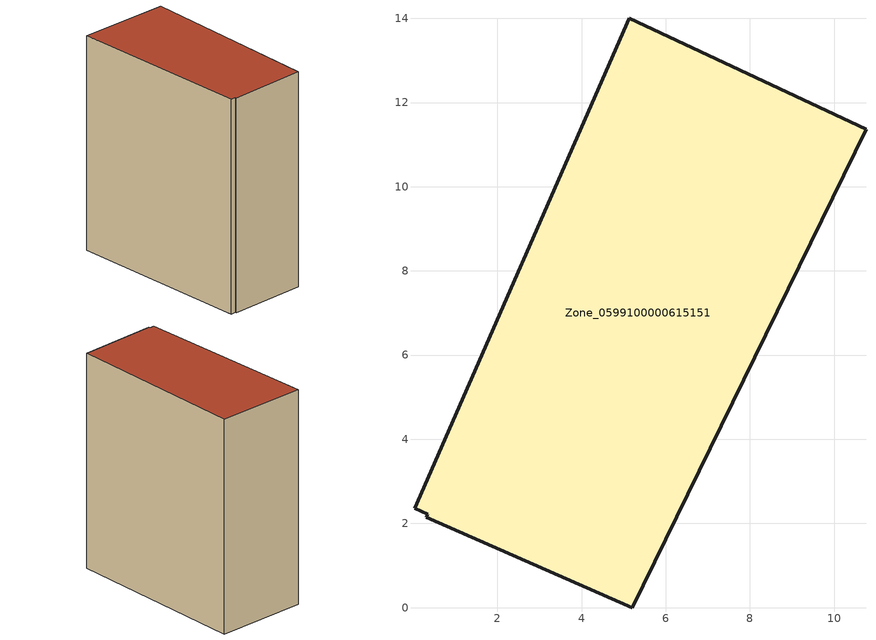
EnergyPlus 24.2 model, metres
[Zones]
Zone_0599100000615151
 floor ground (C_G): 0.03,2.36 5.14,14 10.76,11.36 5.21,0 0.32,2.14 0.35,2.22 z0
 wall outside (C_F): 10.76,11.36 5.14,14 0.03,2.36 0.35,2.22 0.32,2.14 5.21,0 10.76,11.36 z0:14.58
 roof outside (C_R): 5.14,14 0.03,2.36 0.35,2.22 0.32,2.14 5.21,0 10.76,11.36 z14.58
[BUILDING]
Pand.0599100000615151: North Axis=0; Terrain=City; Loads Convergence Tolerance Value=0.04; Temperature Convergence Tolerance Value=0.4; Solar Distribution=FullExterior; Maximum Number of Warmup Days=25; Minimum Number of Warmup Days=1
[Site:Location]
Rotterdam.The.Hague.AP_ZH_NLD Design_Conditions: Latitude=51.96; Longitude=4.45; Time Zone=1; Elevation=-4.5
[SITE:GROUNDTEMPERATURE:BUILDINGSURFACE]
18, 18, 18, 18, 18, 18, 18, 18, 18, 18, 18, 18
[MATERIAL] Thermal Absorptance=0.9; Solar Absorptance=0.7; Visible Absorptance=0.7
Name | Roughness | Thickness | Conductivity | Density | Specific Heat
G.TI.1946 | MediumSmooth | 0.15 | 1 | 540 | 1210
F.TI.1946 | Rough | 0.3 | 0.857143 | 1920 | 840
R.TI.1946 | MediumRough | 0.2 | 0.1 | 1500 | 1000
[CONSTRUCTION]
C_G: G.TI.1946
C_F: F.TI.1946
C_R: R.TI.1946
[ZONE]
Zone_0599100000615151: Type=1; Multiplier=1; Ceiling Height=Autocalculate; Volume=Autocalculate; Floor Area=autocalculate; Part of Total Floor Area=Yes
[ZONEINFILTRATION:DESIGNFLOWRATE]
Infil_Zone_0599100000615151: Zone or ZoneList or Space or SpaceList=Zone_0599100000615151; Schedule=AlwaysOn; Design Flow Rate Calculation Method=Flow/Area; Flow Rate per Floor Area=0.003; Constant Term Coefficient=1; Temperature Term Coefficient=0; Velocity Term Coefficient=0; Velocity Squared Term Coefficient=0
[HVACTEMPLATE:ZONE:IDEALLOADSAIRSYSTEM]
Zone_0599100000615151: Maximum Heating Supply Air Temperature=50; Minimum Cooling Supply Air Temperature=13; Maximum Heating Supply Air Humidity Ratio=0.0156; Minimum Cooling Supply Air Humidity Ratio=0.0077; Heating Limit=NoLimit; Cooling Limit=NoLimit; Dehumidification Control Type=ConstantSensibleHeatRatio; Cooling Sensible Heat Ratio=0.7; Dehumidification Setpoint=60; Humidification Control Type=None; Humidification Setpoint=30; Outdoor Air Method=None; Outdoor Air Flow Rate per Person=0.00944; Outdoor Air Flow Rate per Zone Floor Area=0; Outdoor Air Flow Rate per Zone=0; Demand Controlled Ventilation Type=None; Outdoor Air Economizer Type=NoEconomizer; Heat Recovery Type=None; Sensible Heat Recovery Effectiveness=0.7; Latent Heat Recovery Effectiveness=0.65
[ZONECONTROL:THERMOSTAT]
ThermostatControl_Zone_0599100000615151: Zone or ZoneList=Zone_0599100000615151; Control Type Schedule=DualSetpointControlType; Control 1=Thermostat_Zone_0599100000615151; Temperature Difference Between Cutout And Setpoint=0
[THERMOSTATSETPOINT:DUALSETPOINT]
Thermostat_Zone_0599100000615151: Heating Setpoint Temperature Schedule=HeatingSetpoint_Zone_0599100000615151; Cooling Setpoint Temperature Schedule=CoolingSetpoint_Zone_0599100000615151
[SCHEDULE:COMPACT]
HeatingSetpoint_Zone_0599100000615151: Through: 12/31, For: AllDays, Until: 24:00, 21
CoolingSetpoint_Zone_0599100000615151: Through: 12/31, For: AllDays, Until: 24:00, 24
DualSetpointControlType: Through: 12/31, For: AllDays, Until: 24:00, 4
AlwaysOn: Through: 12/31, For: AllDays, Until: 24:00, 1
